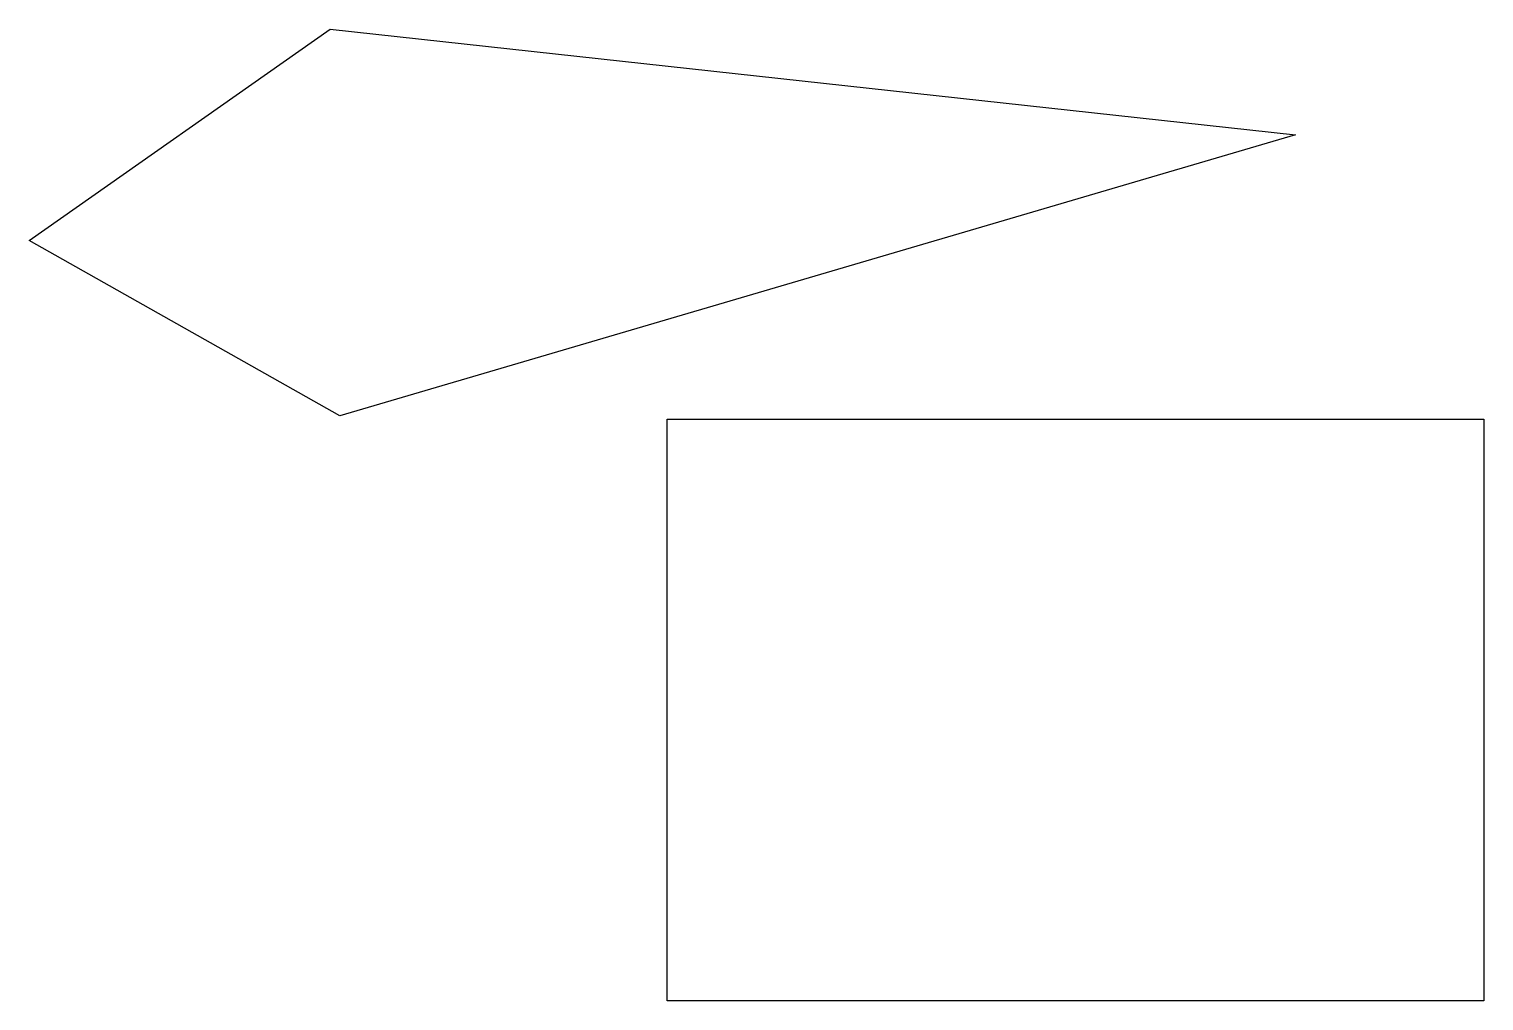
# Model space of a CAD drawing. Header units: millimetres. Extents: x 2063 to 3521, y 1004 to 1977.
import ezdxf

# ---------------------------------------------------------------- set-up
doc = ezdxf.new("R2010")
doc.units = ezdxf.units.MM

msp = doc.modelspace()

# ---------------------------------------------------------------- linework, layer by layer
at = {"color": 1}
msp.add_lwpolyline([(2063.5, 1765), (2364.9, 1976.7), (3331.9, 1870.8), (2374.8, 1589.6), (2063.5, 1765)], dxfattribs=at)
msp.add_lwpolyline([(2702.7, 1586.3), (3520.7, 1586.3), (3520.7, 1003.9), (2702.7, 1003.9)], close=True, dxfattribs=at)

doc.saveas('drawing.dxf')
